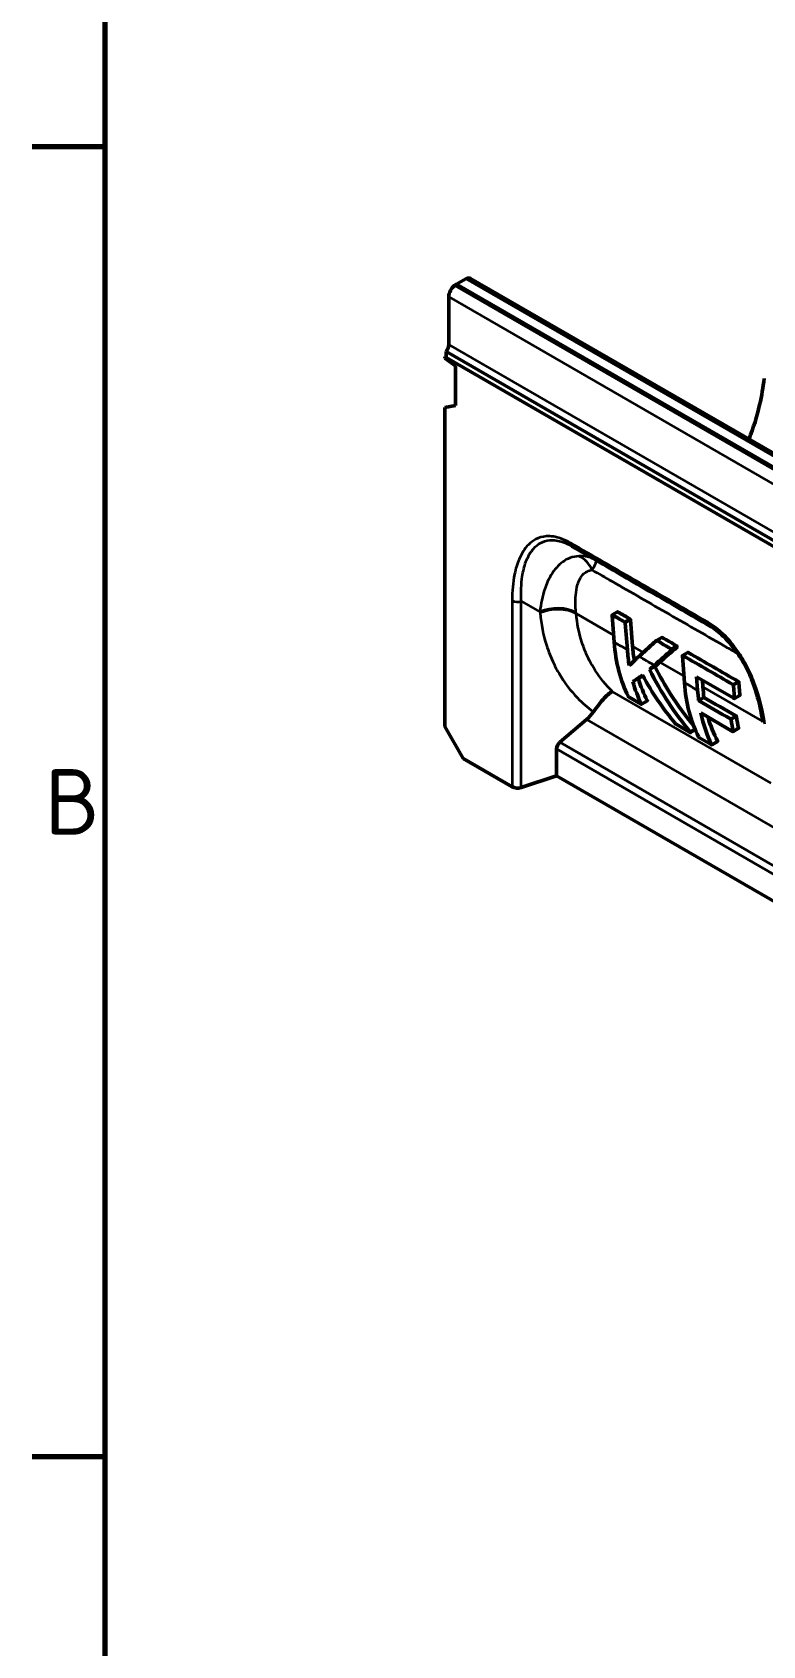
# Model space of a CAD drawing. Header units: millimetres. Extents: x 0 to 1485, y 0 to 1050.
# Drawn here: x 15.3 to 112.8, y 149.7 to 365.3 of the extents above; entities that cross this region are included whole.
import ezdxf

# ---------------------------------------------------------------- set-up
doc = ezdxf.new("R2010")
doc.units = ezdxf.units.MM
doc.header["$LTSCALE"] = 2.5
for name, color, linetype, lineweight in [('Rahmen (ISO)', 7, 'Continuous', 70), ('Sichtbar (ISO)', 7, 'Continuous', 50), ('Sichtbar schmal (ISO)', 7, 'Continuous', 35)]:
    doc.layers.add(name, color=color, linetype=linetype, lineweight=lineweight)
doc.styles.add('Notiztext (DIN)', font='isocpeur.ttf')

# ---------------------------------------------------------------- blocks, each defined once
blk = doc.blocks.new('Ränder Standardrahmen')
at = {"layer": 'Rahmen (ISO)'}
for p, q in [((10, 140), (6.1, 140)), ((10, 70), (6.1, 70))]:
    blk.add_line(p, q, dxfattribs=at)
at = {"layer": 'Rahmen (ISO)', "flags": 128}
blk.add_lwpolyline([(10, 10), (10, 410), (584, 410), (584, 10), (10, 10)], dxfattribs=at)
at = {"layer": 'Rahmen (ISO)', "insert": (6.753, 103.25), "char_height": 3.5, "attachment_point": 7, "style": 'Notiztext (DIN)'}
blk.add_mtext('B', dxfattribs=at)

msp = doc.modelspace()

# ---------------------------------------------------------------- linework, layer by layer
at = {"layer": 'Sichtbar (ISO)'}
for p, q in [((73.193, 332.363), (71.955, 331.648)), ((73.818, 332.425), (250.241, 230.567)), ((70.895, 329.988), (70.895, 323.578)), ((71.955, 331.648), (71.686, 331.46)), ((71.955, 331.648), (248.378, 229.79)), ((70.364, 321.952), (70.541, 322.055)), ((70.364, 321.952), (70.364, 321.751)), ((423.918, 117.828), (70.364, 321.952)), ((70.364, 321.751), (71.778, 320.769)), ((70.541, 322.667), (246.964, 220.809)), ((70.541, 322.667), (70.541, 321.85)), ((70.541, 321.85), (246.964, 219.992)), ((71.778, 320.769), (71.778, 315.442)), ((71.778, 315.442), (70.364, 315.17)), ((70.364, 315.17), (70.364, 272.554)), ((92.726, 287.398), (93.003, 283.821)), ((92.742, 287.459), (93.451, 287.869)), ((95.192, 286.794), (95.464, 283.285)), ((94.759, 282.808), (94.483, 286.385)), ((98.654, 284.031), (99.363, 284.441)), ((100.666, 282.753), (101.376, 283.163)), ((102.128, 282.039), (102.838, 282.449)), ((97.731, 280.167), (98.444, 280.578)), ((102.112, 281.981), (102.387, 278.409)), ((95.494, 278.552), (96.23, 278.977)), ((104.144, 277.396), (104.004, 279.213)), ((104.78, 278.765), (104.848, 277.872)), ((109.67, 278.438), (109.798, 276.777)), ((95.002, 276.475), (96.597, 275.554)), ((96.651, 275.536), (97.432, 275.987)), ((104.288, 276.026), (105.002, 276.438)), ((109.088, 276.367), (108.961, 278.028)), ((109.072, 276.312), (109.782, 276.721)), ((104.574, 274.369), (108.825, 271.914)), ((70.364, 272.554), (72.839, 268.268)), ((85.738, 270.446), (89.296, 273.503)), ((101.273, 272.855), (103.157, 271.767)), ((103.166, 271.841), (103.797, 272.205)), ((103.212, 271.748), (103.837, 272.109)), ((108.884, 271.899), (109.609, 272.318)), ((85.29, 265.978), (85.29, 269.59)), ((104.395, 271.052), (105.982, 270.136)), ((106.036, 270.118), (106.817, 270.569)), ((72.839, 268.268), (79.368, 264.499)), ((80.575, 264.407), (85.29, 265.978)), ((85.29, 265.978), (123.991, 243.634))]:
    msp.add_line(p, q, dxfattribs=at)
for centre, major_axis, ratio, start_param, end_param in [((73.193, 331.342), (0.625, 1.083), 0.5773503, 0, 0.7853982), ((71.778, 330.499), (-0.625, -1.083), 0.5773503, 4.0317106, 5.4977871), ((70.187, 323.17), (-0.5, -0.866), 0.5773503, 1.3089969, 2.3561945), ((88.256, 290.212), (-4.529, 6.823), 0.4884545, 5.5065671, 5.5185846), ((86.186, 269.888), (0.756, 0.691), 0.6979017, 1.5262563, 2.5734539), ((80.075, 264.907), (1, 0), 0.5773503, 3.9269908, 5.2359878)]:
    msp.add_ellipse(centre, major_axis=major_axis, ratio=ratio, start_param=start_param, end_param=end_param, dxfattribs=at)
for points, knots in [([(113.027, 319.044), (112.913, 317.9), (112.716, 316.722), (112.089, 314.009), (111.613, 312.474), (111.021, 310.945)], [-13.0775623, -13.0775623, -13.0775623, -13.0775623, -12.2791732, -12.2791732, -11.2703504, -11.2703504, -11.2703504, -11.2703504]), ([(105.738, 286.023), (104.513, 286.73), (103.288, 287.437), (100.837, 288.852), (99.612, 289.559), (97.162, 290.973), (95.937, 291.68), (93.487, 293.094), (92.262, 293.801), (89.811, 295.215), (88.586, 295.922), (87.361, 296.629)], [0, 0, 0, 0, 1.0395334, 1.0395334, 2.0790669, 2.0790669, 3.1186003, 3.1186003, 4.1581338, 4.1581338, 5.1976672, 5.1976672, 5.1976672, 5.1976672]), ([(92.795, 287.448), (92.791, 287.451), (92.787, 287.453), (92.778, 287.457), (92.773, 287.459), (92.762, 287.462), (92.756, 287.463), (92.745, 287.461), (92.741, 287.459), (92.733, 287.452), (92.731, 287.447), (92.725, 287.429), (92.725, 287.414), (92.726, 287.398)], [0, 0, 0, 0, 0.003673131, 0.003673131, 0.007544577, 0.007544577, 0.013631852, 0.013631852, 0.019093742, 0.019093742, 0.025084767, 0.025084767, 0.037030591, 0.037030591, 0.037030591, 0.037030591]), ([(93.451, 287.869), (93.456, 287.871), (93.461, 287.872), (93.472, 287.872), (93.478, 287.87), (93.491, 287.866), (93.498, 287.862), (93.505, 287.858)], [0.019992426, 0.019992426, 0.019992426, 0.019992426, 0.025613742, 0.025613742, 0.030945614, 0.030945614, 0.03699469, 0.03699469, 0.03699469, 0.03699469]), ([(95.1, 286.937), (95.114, 286.929), (95.128, 286.92), (95.149, 286.899), (95.157, 286.89), (95.17, 286.87), (95.176, 286.86), (95.183, 286.841), (95.186, 286.832), (95.19, 286.813), (95.192, 286.804), (95.192, 286.794)], [0, 0, 0, 0, 0.011333315, 0.011333315, 0.018812569, 0.018812569, 0.025629255, 0.025629255, 0.031832614, 0.031832614, 0.03898907, 0.03898907, 0.03898907, 0.03898907]), ([(94.483, 286.385), (94.482, 286.398), (94.479, 286.413), (94.472, 286.437), (94.468, 286.446), (94.458, 286.465), (94.452, 286.474), (94.438, 286.491), (94.431, 286.498), (94.418, 286.509), (94.413, 286.513), (94.405, 286.518), (94.402, 286.52), (94.397, 286.524), (94.394, 286.526), (94.391, 286.527)], [0, 0, 0, 0, 0.010330765, 0.010330765, 0.016679661, 0.016679661, 0.023201052, 0.023201052, 0.029931648, 0.029931648, 0.034156595, 0.034156595, 0.036559915, 0.036559915, 0.039021801, 0.039021801, 0.039021801, 0.039021801]), ([(105.738, 286.023), (106.047, 285.845), (106.362, 285.635), (106.972, 285.172), (107.267, 284.921), (107.842, 284.377), (108.125, 284.082), (108.681, 283.443), (108.954, 283.099), (109.49, 282.358), (109.754, 281.959), (110.276, 281.091), (110.531, 280.622), (111.004, 279.66), (111.221, 279.17), (111.809, 277.697), (112.125, 276.697), (112.583, 274.84), (112.741, 273.979), (112.85, 273.148)], [-3.3851362, -3.3851362, -3.3851362, -3.3851362, -3.090079, -3.090079, -2.8116013, -2.8116013, -2.5341249, -2.5341249, -2.2500657, -2.2500657, -1.9458088, -1.9458088, -1.6122763, -1.6122763, -1.2737627, -1.2737627, -0.5967354, -0.5967354, 0, 0, 0, 0]), ([(98.654, 284.031), (98.262, 283.678), (97.871, 283.326), (97.211, 282.73), (96.714, 282.281), (96.31, 281.914)], [0, 0, 0, 0, 0.5963732, 0.5963732, 1.0069934, 1.0069934, 1.0069934, 1.0069934]), ([(98.71, 284.034), (98.709, 284.035), (98.707, 284.036), (98.704, 284.037), (98.703, 284.038), (98.699, 284.039), (98.697, 284.039), (98.691, 284.041), (98.687, 284.041), (98.673, 284.04), (98.662, 284.036), (98.654, 284.031)], [0, 0, 0, 0, 0.001226844, 0.001226844, 0.002519138, 0.002519138, 0.004464581, 0.004464581, 0.008157833, 0.008157833, 0.019479587, 0.019479587, 0.019479587, 0.019479587]), ([(99.363, 284.441), (99.372, 284.445), (99.382, 284.45), (99.397, 284.451), (99.402, 284.45), (99.411, 284.448), (99.415, 284.446), (99.42, 284.444)], [0, 0, 0, 0, 0.011201055, 0.011201055, 0.015605664, 0.015605664, 0.019412286, 0.019412286, 0.019412286, 0.019412286]), ([(100.666, 282.753), (100.674, 282.758), (100.682, 282.765), (100.689, 282.783), (100.69, 282.792), (100.688, 282.814), (100.686, 282.825), (100.679, 282.846), (100.674, 282.858), (100.661, 282.883), (100.654, 282.893), (100.639, 282.912), (100.631, 282.92), (100.618, 282.93), (100.614, 282.934), (100.607, 282.939), (100.604, 282.941), (100.599, 282.944), (100.597, 282.945), (100.594, 282.947)], [0, 0, 0, 0, 0.011125924, 0.011125924, 0.01943392, 0.01943392, 0.027689452, 0.027689452, 0.0334324, 0.0334324, 0.037989671, 0.037989671, 0.042199012, 0.042199012, 0.044522502, 0.044522502, 0.045795916, 0.045795916, 0.047064187, 0.047064187, 0.047064187, 0.047064187]), ([(101.304, 283.356), (101.317, 283.349), (101.33, 283.34), (101.351, 283.318), (101.36, 283.308), (101.375, 283.285), (101.381, 283.272), (101.391, 283.249), (101.397, 283.233), (101.4, 283.206), (101.399, 283.197), (101.395, 283.183), (101.392, 283.178), (101.385, 283.169), (101.381, 283.165), (101.376, 283.163)], [0, 0, 0, 0, 0.010846062, 0.010846062, 0.019110953, 0.019110953, 0.027590936, 0.027590936, 0.035150293, 0.035150293, 0.040416619, 0.040416619, 0.044127557, 0.044127557, 0.048234182, 0.048234182, 0.048234182, 0.048234182]), ([(102.838, 282.449), (102.842, 282.452), (102.848, 282.453), (102.861, 282.452), (102.867, 282.45), (102.883, 282.445), (102.891, 282.44), (102.899, 282.436)], [0.019483934, 0.019483934, 0.019483934, 0.019483934, 0.025717812, 0.025717812, 0.031881537, 0.031881537, 0.038984759, 0.038984759, 0.038984759, 0.038984759]), ([(98.444, 280.578), (99.091, 279.301), (99.792, 278.066), (101.483, 275.402), (102.505, 273.998), (103.602, 272.693)], [0, 0, 0, 0, 0.892047, 0.892047, 2.0066615, 2.0066615, 2.0066615, 2.0066615]), ([(102.19, 282.026), (102.184, 282.029), (102.179, 282.032), (102.169, 282.036), (102.163, 282.039), (102.151, 282.042), (102.143, 282.043), (102.132, 282.041), (102.127, 282.039), (102.119, 282.031), (102.116, 282.026), (102.111, 282.009), (102.111, 281.995), (102.112, 281.981)], [0, 0, 0, 0, 0.004478867, 0.004478867, 0.009048462, 0.009048462, 0.015903907, 0.015903907, 0.02186725, 0.02186725, 0.028119443, 0.028119443, 0.039023624, 0.039023624, 0.039023624, 0.039023624]), ([(108.961, 278.028), (108.96, 278.041), (108.957, 278.056), (108.949, 278.08), (108.945, 278.089), (108.934, 278.109), (108.927, 278.119), (108.912, 278.137), (108.904, 278.144), (108.89, 278.156), (108.884, 278.161), (108.872, 278.169), (108.866, 278.172), (108.86, 278.176)], [0, 0, 0, 0, 0.010159957, 0.010159957, 0.016686127, 0.016686127, 0.023954247, 0.023954247, 0.030960261, 0.030960261, 0.036089967, 0.036089967, 0.041018585, 0.041018585, 0.041018585, 0.041018585]), ([(109.57, 278.585), (109.585, 278.577), (109.601, 278.566), (109.625, 278.543), (109.634, 278.533), (109.648, 278.512), (109.654, 278.502), (109.661, 278.483), (109.664, 278.474), (109.668, 278.456), (109.67, 278.447), (109.67, 278.438)], [0, 0, 0, 0, 0.012857444, 0.012857444, 0.020987548, 0.020987548, 0.028099576, 0.028099576, 0.034083207, 0.034083207, 0.040888054, 0.040888054, 0.040888054, 0.040888054]), ([(92.754, 277.248), (92.754, 277.248), (92.753, 277.248), (92.648, 277.217), (92.502, 277.128), (92.142, 276.829), (91.929, 276.623), (91.458, 276.108), (91.206, 275.81), (90.706, 275.172), (90.469, 274.855), (90.226, 274.516)], [-0.0015939, -0.0015939, -0.0015939, -0.0015939, 0, 0, 0.356252, 0.356252, 0.6987616, 0.6987616, 1.009444, 1.009444, 1.2644818, 1.2644818, 1.2644818, 1.2644818]), ([(94.887, 276.594), (94.893, 276.583), (94.9, 276.571), (94.915, 276.549), (94.923, 276.54), (94.939, 276.523), (94.946, 276.515), (94.962, 276.502), (94.969, 276.497), (94.98, 276.489), (94.984, 276.486), (94.993, 276.48), (94.998, 276.477), (95.002, 276.475)], [0, 0, 0, 0, 0.011760394, 0.011760394, 0.019630889, 0.019630889, 0.026312653, 0.026312653, 0.031743323, 0.031743323, 0.035179379, 0.035179379, 0.038906286, 0.038906286, 0.038906286, 0.038906286]), ([(97.423, 276.03), (97.429, 276.018), (97.434, 276.006), (97.436, 275.993), (97.435, 275.989), (97.432, 275.987)], [0, 0, 0, 0, 0.012970494, 0.012970494, 0.021140187, 0.021140187, 0.021140187, 0.021140187]), ([(109.002, 276.328), (109.009, 276.324), (109.015, 276.321), (109.027, 276.315), (109.033, 276.312), (109.048, 276.308), (109.056, 276.307), (109.069, 276.309), (109.074, 276.312), (109.082, 276.32), (109.085, 276.326), (109.089, 276.342), (109.089, 276.355), (109.088, 276.367)], [0, 0, 0, 0, 0.005352688, 0.005352688, 0.010651275, 0.010651275, 0.018268986, 0.018268986, 0.024671486, 0.024671486, 0.031117029, 0.031117029, 0.041020255, 0.041020255, 0.041020255, 0.041020255]), ([(109.798, 276.777), (109.799, 276.763), (109.799, 276.749), (109.792, 276.731), (109.789, 276.725), (109.783, 276.722), (109.782, 276.722), (109.782, 276.721)], [0, 0, 0, 0, 0.010991781, 0.010991781, 0.018561798, 0.018561798, 0.018976032, 0.018976032, 0.018976032, 0.018976032]), ([(96.597, 275.554), (96.606, 275.549), (96.615, 275.544), (96.628, 275.538), (96.634, 275.536), (96.643, 275.534), (96.647, 275.534), (96.654, 275.537), (96.656, 275.541), (96.655, 275.554), (96.65, 275.567), (96.643, 275.58)], [0, 0, 0, 0, 0.007428258, 0.007428258, 0.013256704, 0.013256704, 0.018953637, 0.018953637, 0.026936407, 0.026936407, 0.040803646, 0.040803646, 0.040803646, 0.040803646]), ([(109.254, 273.984), (109.267, 273.976), (109.281, 273.967), (109.303, 273.947), (109.311, 273.938), (109.325, 273.918), (109.331, 273.909), (109.34, 273.89), (109.343, 273.881), (109.348, 273.863), (109.35, 273.854), (109.351, 273.845)], [0, 0, 0, 0, 0.011302873, 0.011302873, 0.018787489, 0.018787489, 0.025630346, 0.025630346, 0.031900161, 0.031900161, 0.039142331, 0.039142331, 0.039142331, 0.039142331]), ([(101.185, 272.932), (101.196, 272.919), (101.208, 272.906), (101.229, 272.886), (101.238, 272.879), (101.251, 272.869), (101.256, 272.865), (101.265, 272.859), (101.269, 272.857), (101.273, 272.855)], [0, 0, 0, 0, 0.010672289, 0.010672289, 0.017436524, 0.017436524, 0.021161545, 0.021161545, 0.024580867, 0.024580867, 0.024580867, 0.024580867]), ([(103.157, 271.767), (103.166, 271.762), (103.175, 271.757), (103.19, 271.75), (103.196, 271.748), (103.206, 271.746), (103.21, 271.747), (103.216, 271.752), (103.216, 271.757), (103.213, 271.77), (103.209, 271.779), (103.195, 271.805), (103.181, 271.823), (103.166, 271.841)], [0, 0, 0, 0, 0.007856507, 0.007856507, 0.014115725, 0.014115725, 0.020988679, 0.020988679, 0.029807156, 0.029807156, 0.041633732, 0.041633732, 0.060400348, 0.060400348, 0.060400348, 0.060400348]), ([(108.636, 273.432), (108.635, 273.444), (108.632, 273.457), (108.623, 273.481), (108.619, 273.49), (108.608, 273.509), (108.602, 273.518), (108.588, 273.535), (108.58, 273.542), (108.567, 273.553), (108.561, 273.557), (108.55, 273.565), (108.545, 273.568), (108.539, 273.572)], [0, 0, 0, 0, 0.009889826, 0.009889826, 0.016616245, 0.016616245, 0.02341219, 0.02341219, 0.029753056, 0.029753056, 0.034480772, 0.034480772, 0.039166731, 0.039166731, 0.039166731, 0.039166731]), ([(108.825, 271.914), (108.832, 271.91), (108.839, 271.907), (108.852, 271.901), (108.858, 271.899), (108.869, 271.897), (108.874, 271.896), (108.884, 271.898), (108.888, 271.901), (108.893, 271.91), (108.895, 271.917), (108.895, 271.932), (108.894, 271.942), (108.892, 271.953)], [0, 0, 0, 0, 0.005807194, 0.005807194, 0.011502324, 0.011502324, 0.016635229, 0.016635229, 0.023744966, 0.023744966, 0.030694436, 0.030694436, 0.039447793, 0.039447793, 0.039447793, 0.039447793]), ([(109.616, 272.371), (109.619, 272.357), (109.62, 272.343), (109.617, 272.326), (109.614, 272.321), (109.609, 272.318), (109.609, 272.318), (109.609, 272.318)], [0, 0, 0, 0, 0.011729226, 0.011729226, 0.019372555, 0.019372555, 0.019824226, 0.019824226, 0.019824226, 0.019824226]), ([(104.272, 271.176), (104.277, 271.165), (104.284, 271.153), (104.3, 271.132), (104.308, 271.122), (104.325, 271.104), (104.333, 271.096), (104.35, 271.082), (104.358, 271.076), (104.371, 271.067), (104.376, 271.064), (104.385, 271.058), (104.39, 271.055), (104.395, 271.052)], [0, 0, 0, 0, 0.011371033, 0.011371033, 0.019504298, 0.019504298, 0.0267258, 0.0267258, 0.032848262, 0.032848262, 0.036659371, 0.036659371, 0.040877881, 0.040877881, 0.040877881, 0.040877881]), ([(105.982, 270.136), (105.991, 270.131), (106, 270.126), (106.013, 270.12), (106.019, 270.118), (106.028, 270.116), (106.032, 270.116), (106.039, 270.119), (106.041, 270.122), (106.04, 270.136), (106.035, 270.149), (106.028, 270.162)], [0, 0, 0, 0, 0.007428258, 0.007428258, 0.013256702, 0.013256702, 0.018953626, 0.018953626, 0.02693634, 0.02693634, 0.040803502, 0.040803502, 0.040803502, 0.040803502]), ([(106.808, 270.612), (106.814, 270.6), (106.819, 270.588), (106.821, 270.574), (106.82, 270.57), (106.817, 270.569)], [0, 0, 0, 0, 0.012970373, 0.012970373, 0.021140057, 0.021140057, 0.021140057, 0.021140057])]:
    msp.add_open_spline(points, degree=3, knots=knots, dxfattribs=at)
for points in [[(94.391, 286.527), (93.859, 286.834), (93.327, 287.141), (92.795, 287.448)], [(93.505, 287.858), (94.037, 287.551), (94.569, 287.244), (95.1, 286.937)], [(93.003, 283.821), (93.216, 281.07), (93.853, 278.625), (94.887, 276.594)], [(95.014, 280.705), (94.9, 281.384), (94.815, 282.086), (94.759, 282.808)], [(95.464, 283.285), (95.515, 282.621), (95.592, 281.975), (95.694, 281.348)], [(98.364, 280.729), (99.131, 281.404), (99.899, 282.078), (100.666, 282.753)], [(100.594, 282.947), (99.966, 283.309), (99.338, 283.672), (98.71, 284.034)], [(101.376, 283.163), (100.623, 282.501), (99.87, 281.839), (99.117, 281.177)], [(99.42, 284.444), (100.048, 284.081), (100.676, 283.719), (101.304, 283.356)], [(102.899, 282.436), (105.123, 281.152), (107.346, 279.869), (109.57, 278.585)], [(96.31, 281.914), (95.846, 281.494), (95.414, 281.09), (95.014, 280.705)], [(97.731, 280.167), (97.936, 280.35), (98.147, 280.538), (98.364, 280.729)], [(99.117, 281.177), (98.885, 280.973), (98.661, 280.773), (98.444, 280.578)], [(108.86, 278.176), (106.637, 279.459), (104.413, 280.742), (102.19, 282.026)], [(95.494, 278.552), (95.893, 278.82), (96.322, 279.102), (96.791, 279.399)], [(96.643, 275.58), (96.181, 276.489), (95.796, 277.483), (95.494, 278.552)], [(96.811, 279.363), (96.611, 279.232), (96.417, 279.103), (96.23, 278.977)], [(96.23, 278.977), (96.543, 277.911), (96.942, 276.926), (97.423, 276.03)], [(96.791, 279.399), (98.076, 277.061), (99.548, 274.886), (101.185, 272.932)], [(103.166, 271.841), (101.081, 274.314), (99.261, 277.12), (97.731, 280.167)], [(102.387, 278.409), (102.6, 275.655), (103.237, 273.209), (104.272, 271.176)], [(104.004, 279.213), (105.67, 278.251), (107.336, 277.289), (109.002, 276.328)], [(104.288, 276.026), (104.228, 276.474), (104.18, 276.931), (104.144, 277.396)], [(108.539, 273.572), (107.122, 274.39), (105.705, 275.208), (104.288, 276.026)], [(104.848, 277.872), (104.886, 277.384), (104.937, 276.906), (105.002, 276.438)], [(105.002, 276.438), (106.42, 275.62), (107.837, 274.802), (109.254, 273.984)], [(89.296, 273.503), (89.646, 273.804), (89.961, 274.146), (90.226, 274.516)], [(106.028, 270.162), (105.391, 271.413), (104.904, 272.823), (104.574, 274.369)], [(105.543, 273.809), (105.866, 272.648), (106.289, 271.579), (106.808, 270.612)], [(109.351, 273.845), (109.424, 273.341), (109.512, 272.849), (109.616, 272.371)], [(108.892, 271.953), (108.791, 272.433), (108.706, 272.927), (108.636, 273.432)]]:
    msp.add_open_spline(points, degree=3, dxfattribs=at)
at = {"layer": 'Sichtbar schmal (ISO)'}
for p, q in [((73.193, 332.363), (249.616, 230.505)), ((70.895, 329.988), (247.318, 228.13)), ((71.686, 331.46), (248.109, 229.602)), ((247.318, 221.72), (70.895, 323.578)), ((79.368, 289.391), (79.368, 264.499)), ((80.575, 264.407), (80.575, 289.299)), ((92.931, 284.745), (87.911, 287.641)), ((92.795, 287.448), (93.505, 287.858)), ((94.391, 286.527), (95.1, 286.937)), ((94.483, 286.385), (95.192, 286.794)), ((96.905, 282.453), (95.464, 283.285)), ((98.71, 284.034), (99.42, 284.444)), ((100.594, 282.947), (101.304, 283.356)), ((102.19, 282.026), (102.899, 282.436)), ((102.316, 279.332), (99.117, 281.177)), ((108.86, 278.176), (109.57, 278.585)), ((108.961, 278.028), (109.67, 278.438)), ((113.988, 264.989), (92.754, 277.248)), ((96.643, 275.58), (97.423, 276.03)), ((112.834, 273.266), (104.848, 277.872)), ((109.088, 276.367), (109.798, 276.777)), ((108.539, 273.572), (109.254, 273.984)), ((108.636, 273.432), (109.351, 273.845)), ((89.296, 273.503), (116.146, 258.002)), ((108.892, 271.953), (109.616, 272.371)), ((85.29, 269.59), (116.439, 251.605)), ((116.146, 252.89), (85.738, 270.446)), ((106.028, 270.162), (106.808, 270.612))]:
    msp.add_line(p, q, dxfattribs=at)
for centre, major_axis, ratio, start_param, end_param in [((87.861, 297.495), (-0.5, -0.866), 0.5774534, 5.4976978, 6.2831853), ((87.249, 291.572), (-0.346, 3.985), 0.8160522, 5.1390531, 5.8533165), ((80.075, 289.799), (1, 0), 0.5773503, 3.9269908, 5.2359878), ((85.078, 285.891), (3.981, 0.387), 0.6111507, 0.7268995, 2.0368258), ((85.093, 285.735), (-3.981, -0.387), 0.6111506, 3.8684883, 5.1784185), ((106.238, 286.889), (-0.5, -0.866), 0.5774554, 5.4976961, 6.2831853)]:
    msp.add_ellipse(centre, major_axis=major_axis, ratio=ratio, start_param=start_param, end_param=end_param, dxfattribs=at)
for points, knots in [([(87.154, 297.087), (86.726, 297.334), (86.294, 297.536), (85.193, 297.919), (84.545, 298.013), (83.43, 297.931), (82.951, 297.791), (82.163, 297.38), (81.833, 297.13), (81.028, 296.318), (80.624, 295.668), (80.043, 294.308), (79.84, 293.624), (79.47, 291.817), (79.368, 290.63), (79.368, 289.391)], [0, 0, 0, 0, 0.3627691, 0.3627691, 0.9431997, 0.9431997, 1.4415259, 1.4415259, 1.866138, 1.866138, 2.593798, 2.593798, 3.2008932, 3.2008932, 4.1113469, 4.1113469, 4.1113469, 4.1113469]), ([(80.575, 289.299), (80.524, 290.471), (80.569, 291.595), (80.833, 293.307), (80.99, 293.955), (81.465, 295.245), (81.807, 295.862), (82.508, 296.636), (82.8, 296.874), (83.502, 297.267), (83.933, 297.403), (84.947, 297.487), (85.542, 297.402), (86.539, 297.055), (86.918, 296.88), (87.295, 296.667)], [-4.1113469, -4.1113469, -4.1113469, -4.1113469, -3.2008932, -3.2008932, -2.593798, -2.593798, -1.866138, -1.866138, -1.4415259, -1.4415259, -0.9431997, -0.9431997, -0.3627691, -0.3627691, -0.0212109, -0.0212109, -0.0212109, -0.0212109]), ([(105.53, 286.481), (102.468, 288.249), (99.405, 290.017), (93.279, 293.552), (90.217, 295.319), (87.154, 297.087)], [0, 0, 0, 0, 2.5988336, 2.5988336, 5.1976672, 5.1976672, 5.1976672, 5.1976672]), ([(88.29, 295.312), (87.881, 295.296), (87.491, 295.218), (86.764, 294.956), (86.43, 294.775), (85.508, 294.112), (84.997, 293.509), (84.585, 292.824), (84.241, 292.252), (83.958, 291.616), (83.412, 289.988), (83.201, 288.961), (83.078, 287.891)], [0, 0, 0, 0, 0.2624693, 0.2624693, 0.5249385, 0.5249385, 1.049877, 1.049877, 1.049877, 1.4881568, 1.4881568, 2.099754, 2.099754, 2.099754, 2.099754]), ([(87.896, 287.797), (87.818, 288.6), (87.801, 289.373), (87.905, 290.605), (87.989, 291.088), (88.12, 291.524), (88.278, 292.047), (88.508, 292.511), (88.986, 293.03), (89.168, 293.174), (89.583, 293.387), (89.814, 293.456), (90.066, 293.477)], [-2.099754, -2.099754, -2.099754, -2.099754, -1.4881568, -1.4881568, -1.049877, -1.049877, -1.049877, -0.5249385, -0.5249385, -0.2624693, -0.2624693, 0, 0, 0, 0]), ([(90.13, 295.031), (89.916, 295.116), (89.69, 295.183), (89.092, 295.3), (88.704, 295.327), (88.29, 295.312)], [0.13298197, 0.13298197, 0.13298197, 0.13298197, 0.30905755, 0.30905755, 0.57544014, 0.57544014, 0.57544014, 0.57544014]), ([(90.066, 293.477), (90.294, 293.854), (90.445, 294.157), (90.604, 294.552), (90.633, 294.675), (90.629, 294.743)], [-0.57544014, -0.57544014, -0.57544014, -0.57544014, -0.30905755, -0.30905755, -0.09735293, -0.09735293, -0.09735293, -0.09735293]), ([(90.066, 293.477), (90.935, 292.978), (91.805, 292.478), (95.24, 290.503), (97.807, 289.028), (100.373, 287.553), (102.94, 286.078), (105.506, 284.603), (108.558, 282.849), (109.042, 282.571), (109.527, 282.292)], [-7.2704647, -7.2704647, -7.2704647, -7.2704647, -6.5328985, -6.5328985, -4.3552657, -4.3552657, -4.3552657, -2.1776328, -2.1776328, -1.766416, -1.766416, -1.766416, -1.766416]), ([(83.093, 287.735), (83.238, 286.241), (83.527, 284.798), (84.223, 282.578), (84.548, 281.753), (85.142, 280.507), (85.38, 280.059), (85.635, 279.624), (86.328, 278.443), (87.155, 277.354), (88.753, 275.701), (89.466, 275.078), (90.226, 274.516)], [-4.5511808, -4.5511808, -4.5511808, -4.5511808, -3.4133856, -3.4133856, -2.6950783, -2.6950783, -2.2755904, -2.2755904, -2.2755904, -1.1377952, -1.1377952, -0.3437271, -0.3437271, -0.3437271, -0.3437271]), ([(92.754, 277.248), (92.652, 277.347), (92.55, 277.448), (91.596, 278.423), (90.846, 279.395), (90.217, 280.447), (89.985, 280.835), (89.77, 281.234), (89.231, 282.341), (88.936, 283.075), (88.304, 285.043), (88.042, 286.321), (87.911, 287.641)], [1.0046313, 1.0046313, 1.0046313, 1.0046313, 1.1377952, 1.1377952, 2.2755904, 2.2755904, 2.2755904, 2.6950783, 2.6950783, 3.4133856, 3.4133856, 4.5511808, 4.5511808, 4.5511808, 4.5511808]), ([(113.134, 272.869), (112.901, 274.657), (112.443, 276.574), (111.432, 279.177), (111.104, 279.908), (110.356, 281.339), (109.937, 282.035), (108.914, 283.498), (108.274, 284.257), (106.939, 285.54), (106.231, 286.077), (105.53, 286.481)], [0, 0, 0, 0, 1.2308043, 1.2308043, 1.7116125, 1.7116125, 2.1924208, 2.1924208, 2.7909341, 2.7909341, 3.3851362, 3.3851362, 3.3851362, 3.3851362])]:
    msp.add_open_spline(points, degree=3, knots=knots, dxfattribs=at)
for points in [[(80.575, 289.299), (81.409, 288.829), (82.243, 288.36), (83.078, 287.891)], [(83.078, 287.891), (83.083, 287.839), (83.088, 287.787), (83.093, 287.735)], [(87.911, 287.641), (87.906, 287.693), (87.901, 287.745), (87.896, 287.797)], [(94.759, 282.808), (94.174, 283.146), (93.588, 283.484), (93.003, 283.821)], [(98.364, 280.729), (97.679, 281.124), (96.995, 281.519), (96.31, 281.914)], [(104.144, 277.396), (103.558, 277.733), (102.973, 278.071), (102.387, 278.409)]]:
    msp.add_open_spline(points, degree=3, dxfattribs=at)

# ---------------------------------------------------------------- block references
at = {"xscale": 2.5, "yscale": 2.5, "zscale": 2.5}
msp.add_blockref('Ränder Standardrahmen', (0, 0), dxfattribs=at)

doc.saveas('drawing.dxf')
